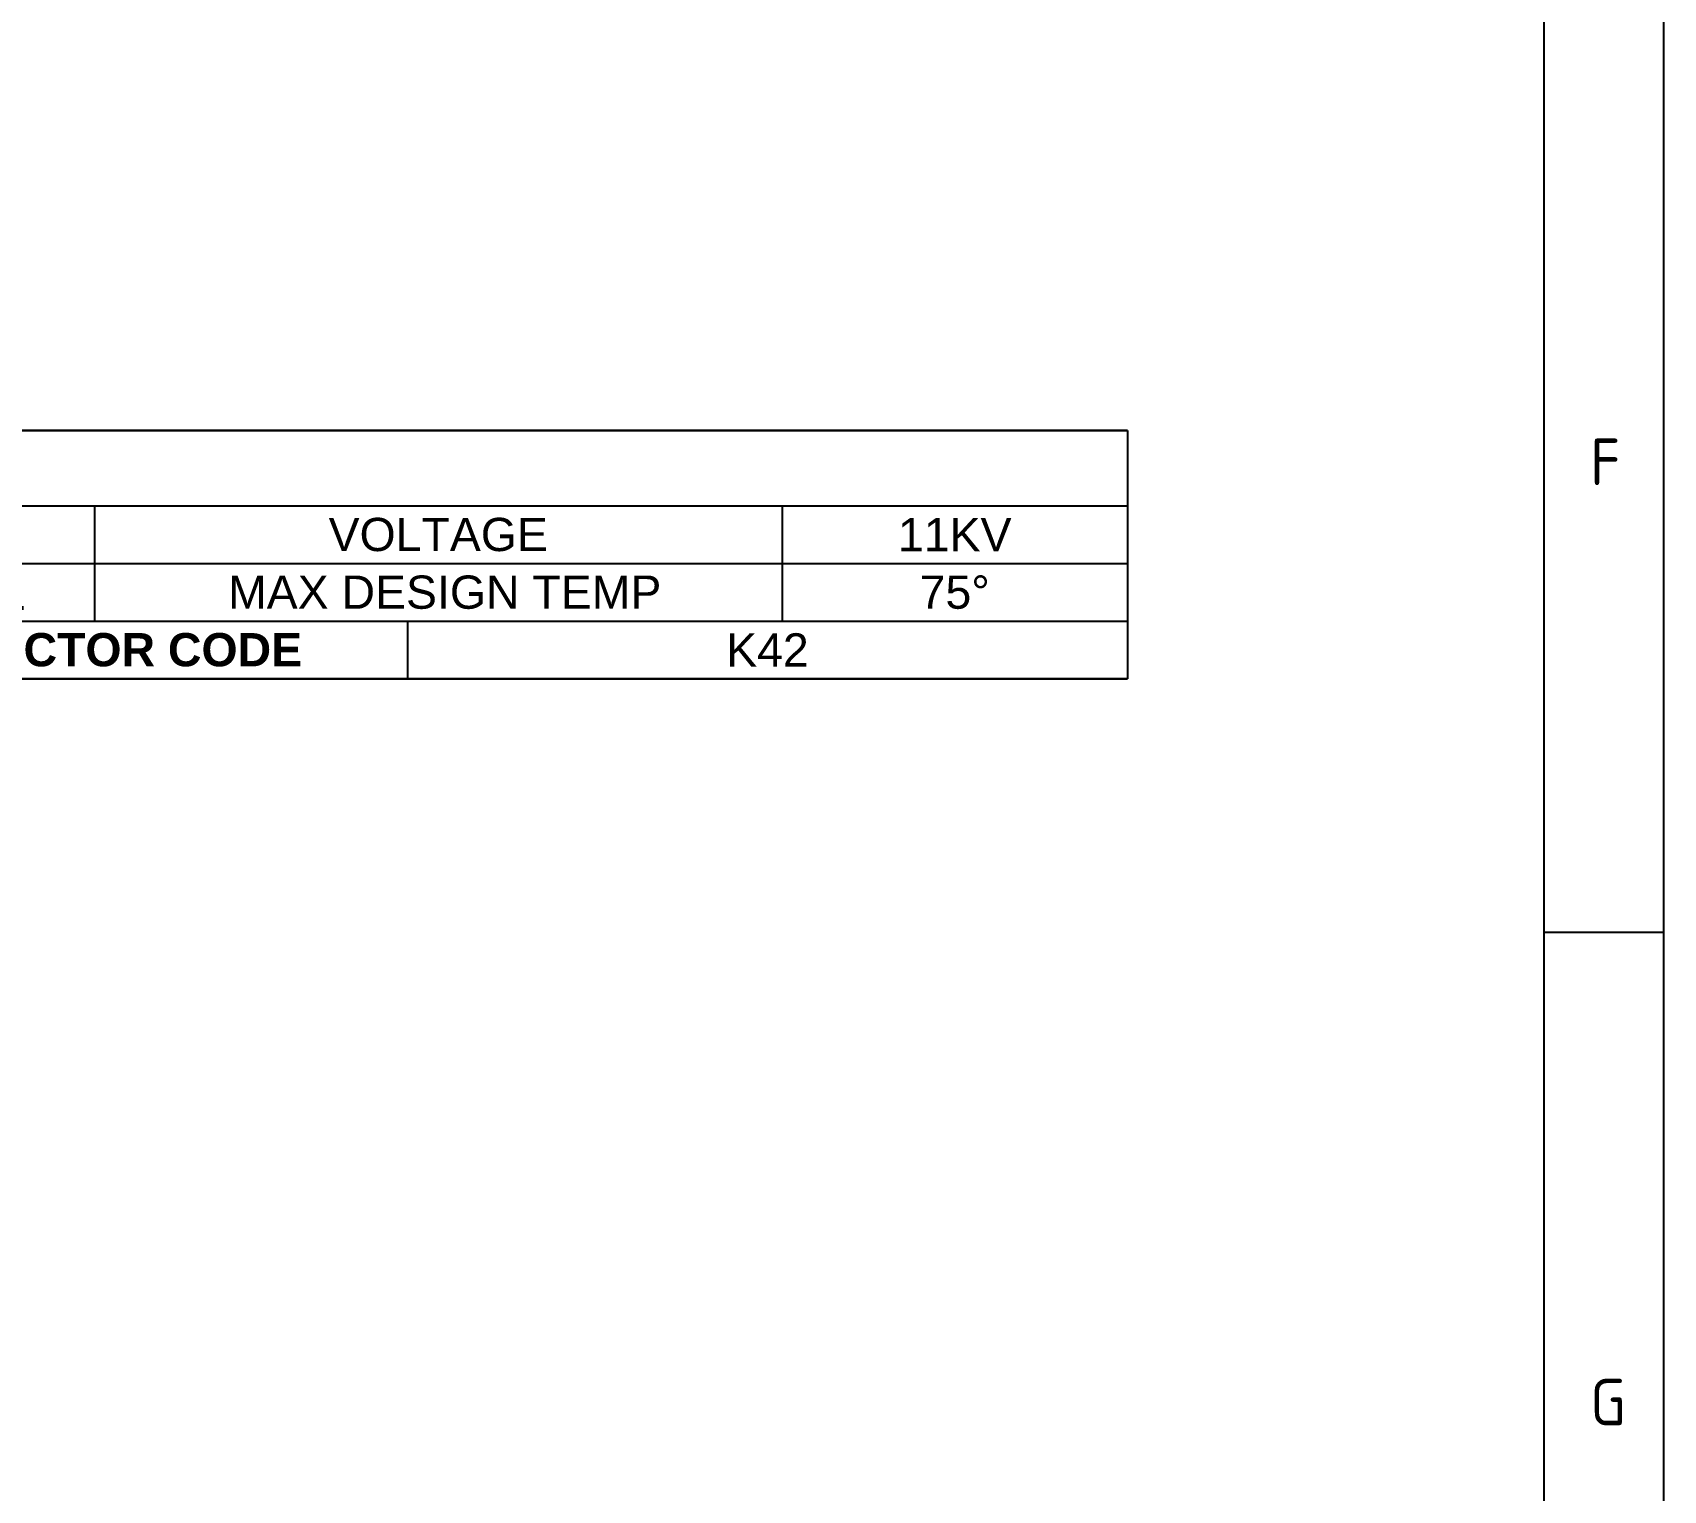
# Paper-space layout 'SHEET 3' of a CAD drawing. Header units: metres, sheet in millimetres. Extents: x -19 to 814, y -3 to 583.
# Drawn here: x 691.3 to 814, y 106.7 to 216.4 of the extents above; entities that cross this region are included whole.
import ezdxf
from ezdxf.enums import TextEntityAlignment as Align

# ---------------------------------------------------------------- set-up
doc = ezdxf.new("R2010")
doc.units = ezdxf.units.M
doc.layers.add('BASE_SHEET', color=7, linetype='Continuous')
doc.layers.add('Notes', color=7, linetype='Continuous')
doc.styles.add('ARIAL', font='arial.ttf', dxfattribs={"height": 2})
doc.styles.add('iecISOCP', font='isocp.shx')
doc.styles.get("Standard").update_dxf_attribs({"font": 'arial.ttf'})

# ---------------------------------------------------------------- blocks, each defined once
blk = doc.blocks.new('A1_FRAME_TITLE')
at = {"layer": 'Notes', "linetype": 'Continuous'}
blk.add_line((824.35, 148.68), (833.35, 148.68), dxfattribs=at)
at = {"layer": 'Notes', "linetype": 'Continuous', "flags": 128}
for points in [[(0, 583.39), (833.37, 583.39), (833.37, -3.03), (0, -3.03)], [(9, 574.39), (824.37, 574.39), (824.37, 5.97), (9, 5.97)]]:
    blk.add_lwpolyline(points, close=True, dxfattribs=at)
blk.add_attdef('DRAFT_NUM', (29.9, 23.29), '', height=2.5, rotation=90)
at = {"layer": 'Notes', "style": 'iecISOCP'}
for s, p in [('F', (827.87, 182.31)), ('G', (827.87, 111.56))]:
    blk.add_text(s, height=3.5, dxfattribs=at).set_placement(p)
at = {"layer": 'Notes', "style": 'iecISOCP', "flags": 8}
blk.add_attdef('VERSION_NO', text='', height=2.5, rotation=90, dxfattribs=at).set_placement((302.04, 43.81), align=Align.MIDDLE_CENTER)
at = {"layer": 'Notes', "style": 'iecISOCP'}
for tag, p in [('CAP_NO', (513.19, 43.46)), ('IE_NUM', (513.05, 37.81)), ('REF_No_1', (335.24, 32.31)), ('REF_1', (362.52, 32.31)), ('HV_SWITCH', (513.46, 32.16)), ('GEN_WO', (441.71, 31.76)), ('REF_No_2', (335.24, 26.31)), ('REF_2', (362.52, 26.31)), ('OH_WO', (441.71, 25.81)), ('UBD_REF', (513.05, 25.83)), ('REF_No_3', (335.24, 20.31)), ('REF_3', (362.52, 20.31)), ('UG_WO', (441.71, 20.05)), ('GIS_MAP_No', (513.05, 20.04)), ('REF_No_4', (335.24, 14.31)), ('REF_4', (362.52, 14.31)), ('SUB_WO', (441.71, 13.81)), ('HV_OP_DIAG', (513.33, 14.2)), ('LGA', (512.95, 7.78)), ('ExportID', (9.08, 2.39))]:
    blk.add_attdef(tag, p, '', height=2.5, dxfattribs=at)
for tag, height, p in [('T1', 3.5, (684.37, 39.47)), ('T2', 3.5, (684.37, 34.35)), ('scale', 2.5, (567.76, 33.27)), ('T3', 3.5, (684.37, 28.92)), ('DRAWN', 2.5, (567.76, 24.93)), ('T4', 3.5, (684.37, 23.66)), ('REV', 5, (820.05, 17.1)), ('T5', 3.5, (684.37, 18.23)), ('DATE', 2.5, (567.76, 16.88)), ('T6', 3.5, (684.37, 12.97)), ('DESIGN', 2.5, (605.62, 9.15))]:
    blk.add_attdef(tag, text='', height=height, dxfattribs=at).set_placement(p, align=Align.CENTER)
blk.add_attdef('NUM', text='', height=7, dxfattribs=at).set_placement((792.37, 20.12), align=Align.MIDDLE_CENTER)
for tag, p in [('NS', (790.71, 8.12)), ('SHTS', (805.41, 8.12))]:
    blk.add_attdef(tag, text='', height=2.5, dxfattribs=at).set_placement(p, align=Align.MIDDLE)
at = {"layer": 'Notes', "style": 'iecISOCP', "flags": 1}
for tag, p in [('ProjectType', (14.17, -26.8)), ('ProjectNumber', (23.56, -26.82)), ('DrawingNumber', (35.51, -26.8)), ('ProjectDescription', (47.56, -26.83)), ('ExportDate', (60.28, -26.79)), ('ExportUserName', (69.15, -26.8)), ('DesignerCompanyName', (81.48, -26.79)), ('ExportAreaOfInterest', (97.1, -26.81)), ('GIS_SUCCESS', (112, -26.78)), ('CAD_SUCCESS', (121.79, -26.78)), ('DEPOTCODE', (132.11, -26.88)), ('ExportCategories', (140.08, -26.8)), ('Comments', (154.38, -26.88))]:
    blk.add_attdef(tag, p, '', height=1, dxfattribs=at)
blk = doc.blocks.new('*T80')
at = {"layer": 'BASE_SHEET', "color": 0, "lineweight": 30, "transparency": 16777216}
for p, q in [((0, 0), (279.78, 0)), ((0, 0), (0, -18.67)), ((46.42, -18.67), (279.78, -18.67))]:
    blk.add_line(p, q, dxfattribs=at)
at = {"layer": 'BASE_SHEET', "color": 0, "linetype": 'ByBlock', "lineweight": -2, "transparency": 16777216}
for p, q in [((279.78, 0), (279.78, -5.67)), ((0, -10), (253.81, -10)), ((0, -18.67), (46.42, -18.67))]:
    blk.add_line(p, q, dxfattribs=at)
at = {"layer": 'BASE_SHEET', "linetype": 'ByBlock', "lineweight": -2, "transparency": 16777216}
for p, q in [((0, -5.67), (279.78, -5.67)), ((46.42, -5.67), (46.42, -18.67)), ((71.9, -5.67), (71.9, -14.33)), ((97.89, -5.67), (97.89, -14.33)), ((123.88, -5.67), (123.88, -14.33)), ((176.03, -5.67), (176.03, -18.67)), ((202.07, -5.67), (202.07, -14.33)), ((253.81, -5.67), (253.81, -14.33)), ((279.78, -5.67), (279.78, -18.67)), ((253.81, -10), (279.78, -10)), ((0, -14.33), (279.78, -14.33)), ((225.62, -14.33), (225.62, -18.67))]:
    blk.add_line(p, q, dxfattribs=at)
at = {"layer": 'BASE_SHEET', "color": 0, "transparency": 16777216}
for s, insert, char_height, width, attachment_point in [('{\\fArial|b1|i0|c0|p34;OVERHEAD MAINS STRINGING TABLE}', (139.89, -2.83), 3.5, 278.7771, 5), ('{\\fArial|b1|i0|c0|p34;RULING SPAN(m)}', (149.95, -7.83), 2.5, 51.1434, 5), ('POLE 2', (59.16, -7.83), 2.5, 24.4859, 5), ('{\\fArial|b1|i0|c0|p34;TO}', (84.9, -7.83), 2.5, 24.9885, 5), ('POLE 3', (110.89, -7.83), 2.5, 24.9885, 5), ('87m', (189.05, -7.83), 2.5, 25.0403, 5), ('VOLTAGE', (227.94, -7.83), 2.5, 50.7466, 5), ('11KV', (266.79, -7.83), 2.5, 24.9651, 5), ('{\\fArial|b1|i0|c0|p34;STRAIN POINTS:}', (45.92, -12.17), 2.5, 45.4188, 6), ('POLE 2', (59.16, -12.17), 2.5, 24.4859, 5), ('{\\fArial|b1|i0|c0|p34;TO}', (84.9, -12.17), 2.5, 24.9885, 5), ('POLE 3', (110.89, -12.17), 2.5, 24.9885, 5), ('{\\fArial|b1|i0|c0|p34;CABLE TENSION}', (149.95, -12.17), 2.5, 51.1434, 5), ('12{\\H1.0833x;\\C256;% CBL}', (189.05, -12.17), 2.5, 25.0403, 5), (' MAX DESIGN TEMP', (227.94, -12.17), 2.5, 50.7466, 5), ('75%%D', (266.79, -12.17), 2.5, 24.9651, 5), ('{\\fArial|b1|i0|c0|p34;CABLE DETAIL:}', (45.92, -16.5), 2.5, 45.4188, 6), ('6/4.75 + 7/1.60', (111.22, -16.5), 2.5, 128.6064, 5), ('{\\fArial|b1|i0|c0|p34;CONDUCTOR CODE}', (200.82, -16.5), 2.5, 48.5956, 5), ('K42', (252.7, -16.5), 2.5, 53.1563, 5)]:
    blk.add_mtext(s, dxfattribs=dict(at, insert=insert, char_height=char_height, width=width, attachment_point=attachment_point))
at = {"layer": 'BASE_SHEET', "color": 0, "transparency": 16777216, "insert": (45.92, -7.83), "char_height": 2.5, "width": 45.4188, "attachment_point": 6, "style": 'ARIAL'}
blk.add_mtext('{\\fArial|b1|i0|c0|p34;\\C7;DESIGN SPAN:}', dxfattribs=at)

psp = doc.layouts.new('SHEET 3')

# ---------------------------------------------------------------- block references
at = {"color": 0}
psp.add_blockref('A1_FRAME_TITLE', (-19.35, 0.02), dxfattribs=at)
psp.add_blockref('*T80', (493.92, 186.43))

doc.saveas('drawing.dxf')
